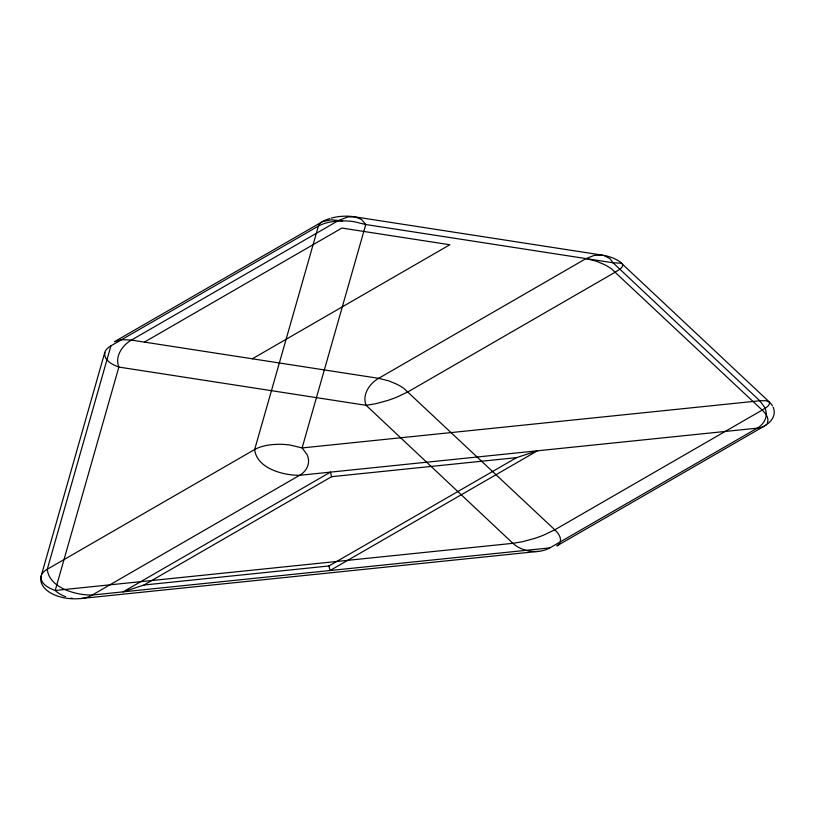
<?xml version="1.0" encoding="UTF-8"?>
<svg xmlns="http://www.w3.org/2000/svg" width="815" height="815" viewBox="0 0 815 815"><rect width="100%" height="100%" fill="white"/><g stroke="black" fill="none" stroke-linecap="round" stroke-linejoin="round"><path stroke-width="1.22" d="M621.315 262.858A34.21 19.754 0 0 0 602.122 255.095L354.871 216.851L347.944 216.963L338.785 220.345L131.398 340.089C122.372 345.193 114.538 356.552 118.868 367.066L55.206 590.478L512.89 543.32L522.435 541.741L534.345 538.491A108.762 62.796 0 0 0 543.259 535.282L554.801 529.811L762.198 410.077C764.704 408.152 770.909 405.778 769.197 401.846L621.458 263.245L613.023 262.776L365.772 224.522L354.189 221.711A45.192 26.09 0 0 0 343.899 220.885C335.179 220.896 326.102 221.884 318.329 226.112L110.932 345.845A21.251 12.276 0 0 0 104.778 352.447L41.198 575.869C39.792 583.876 49.032 588.175 55.206 590.478A33.486 19.336 0 0 0 64.772 596.386L65.608 596.641M104.87 352.457C103.454 360.464 112.694 364.774 118.868 367.066L366.118 405.32L375.664 403.741L387.573 400.491A108.762 62.796 0 0 0 396.487 397.282L408.04 391.811L615.427 272.067C617.933 270.142 624.147 267.778 622.426 263.836M560.302 541.863C561.504 537.146 557.969 532.867 554.801 529.811L403.914 388.46A58.925 34.026 0 0 0 396.834 384.232L388.684 380.829L378.649 378.333L131.398 340.089L121.792 339.661L114.436 341.699L322.557 221.578L331.471 219.805L342.616 220.936M110.932 345.845L47.27 569.257C49.246 588.135 75.978 595.245 92.187 595.042L549.87 547.884L757.267 428.15C762.524 425.226 766.579 419.593 766.232 413.388A44.988 25.978 0 0 0 764.745 407.449L759.794 400.776L613.023 262.776L609.977 258.65L603.803 255.441M767.19 423.301C769.625 418.411 765.621 413.307 762.198 410.077L611.311 268.716A58.925 34.026 0 0 0 604.221 264.488L596.081 261.085L586.036 258.6L378.649 378.333C369.623 383.437 361.789 394.806 366.118 405.32L512.89 543.32C519.776 549.575 529.485 552.244 538.654 551.358A21.322 12.306 0 0 0 549.83 547.863M144.398 342.096L341.913 228.057L449.839 244.755L252.324 358.794M331.583 476.694L330.462 472.119L123.065 591.863L143.939 585.027L331.583 476.694L516.578 457.633L537.452 450.797L330.055 570.531L328.934 565.967L516.578 457.633M586.036 258.6L594.145 255.421L602.122 255.095M143.939 585.027L328.934 565.967M41.198 575.869A34.21 19.754 0 0 0 44.418 587.972L46.323 589.877A34.21 19.754 0 0 0 63.295 597.639L66.677 598.241A34.21 19.754 0 0 0 80.97 598.516L538.654 551.358M72.484 598.342L70.956 598.088M773.109 407.113A34.21 19.754 0 0 1 766.069 424.992M772.386 405.748A34.21 19.754 0 0 0 769.197 401.846L765.672 400.685L759.794 400.776L302.11 447.934L290.527 445.122A45.192 26.09 0 0 0 280.238 444.297C271.517 444.307 262.44 445.296 254.657 449.513L47.27 569.257A21.761 12.561 0 0 0 41.86 574.198M329.617 218.593A34.21 19.754 0 0 0 321.833 221.955A13.162 7.6 0 0 0 318.39 226.112L254.657 449.513C256.644 468.391 283.376 475.502 299.584 475.308L757.267 428.15A13.091 7.559 0 0 0 764.287 426.184M331.114 218.145A34.21 19.754 0 0 1 354.871 216.851L361.503 219.429L365.772 224.522L302.11 447.934L307.061 454.607A44.988 25.978 0 0 1 308.549 460.546C308.895 466.74 304.841 472.384 299.584 475.308L92.187 595.042A21.322 12.306 0 0 1 80.991 598.567M559.773 543.034A12.306 7.101 0 0 1 556.859 545.897L764.226 426.143A11.746 6.775 0 0 0 766.294 424.523"/></g></svg>
